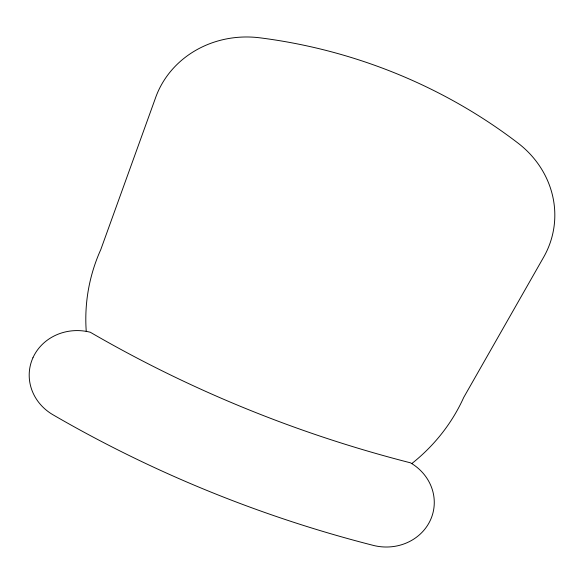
<?xml version="1.0" encoding="UTF-8"?>
<svg xmlns="http://www.w3.org/2000/svg" width="584" height="584" viewBox="0 0 584 584"><rect width="100%" height="100%" fill="white"/><g stroke="black" fill="none" stroke-linecap="round" stroke-linejoin="round"><path stroke-width="0.88" d="M411.771 463.601A196.793 182.208 9 0 0 463.696 397.485L543.689 257.106A98.411 91.111 9 0 0 517.942 143.051A504.342 466.952 9 0 0 259.909 37.821A98.411 91.111 9 0 0 155.234 98.696L100.82 249.507A196.793 182.208 9 0 0 86.249 331.376M32.952 357.736A49.202 45.559 9 0 0 53.02 414.801A1180.899 1093.358 9 0 0 373.205 545.368A49.202 45.559 9 0 0 430.525 519.87A49.202 45.559 9 0 0 410.457 462.813A1180.899 1093.358 9 0 1 90.272 332.238A49.202 45.559 9 0 0 32.952 357.736"/></g></svg>
